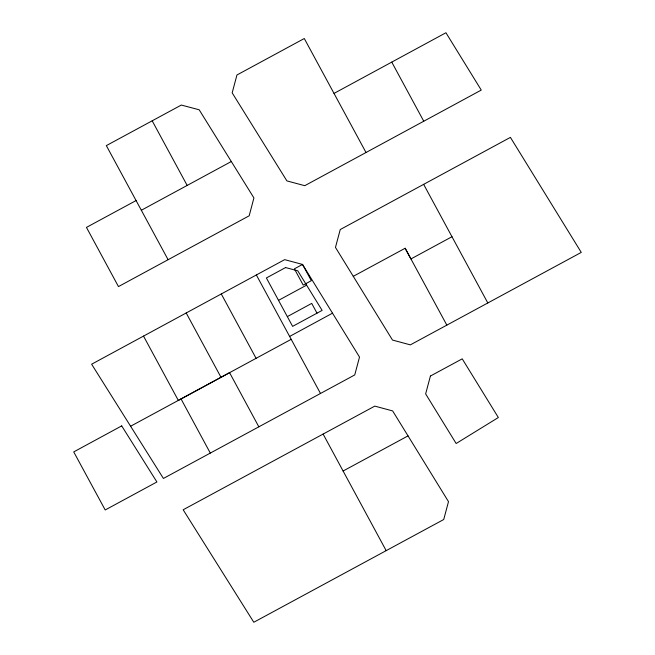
<?xml version="1.0" encoding="UTF-8"?>
<svg xmlns="http://www.w3.org/2000/svg" width="655" height="655" viewBox="0 0 655 655"><rect width="100%" height="100%" fill="white"/><g stroke="black" fill="none" stroke-linecap="round" stroke-linejoin="round"><path stroke-width="0.98" d="M334.025 93.403L445.94 32.75L481.261 90.079L304.772 185.684L286.906 180.911L232.173 92.854L236.946 74.989L304.288 38.522L366.022 152.509M141.333 210.255L231.313 161.523M256.359 274.961L91.626 364.213L163.414 478.453L354.74 374.938L359.513 357.073L302.52 264.423L284.655 259.65L256.359 274.961L320.491 393.467M423.646 184.35L510.409 137.378L581.272 252.404L410.366 344.866L392.501 340.06L335.466 247.41L340.24 229.545L423.646 184.35L487.811 302.962M278.522 300.358L306.589 285.154M287.324 316.619L311.723 303.404L317.004 313.164M451.975 236.725L410.922 258.954L405.15 248.261L353.258 276.336M289.649 336.433L332.511 313.172M291.205 339.315L178.324 400.418L143.519 336.097M130.607 426.233L229.577 372.67L258.84 426.823M136.084 200.553L86.452 227.4L118.465 286.587L249.187 215.79L253.919 197.925L199.177 109.786L181.32 105.054L106.339 145.615L168.098 259.699M343.097 471.019L408.032 435.886L448.495 501.648L443.722 519.513L253.804 622.25L183.163 509.778L374.783 406.116L392.648 410.922L408.032 435.886M405.15 248.261L446.833 325.117M391.755 62.102L423.752 121.216M323.111 434.068L386.172 550.642M152.189 120.815L187.166 185.43M221.292 293.972L256.097 358.326M186.2 312.984L221.005 377.305M181.05 398.936L210.304 453.088M430.409 376.044L425.644 393.909L456.15 443.509L498.349 417.522L462.225 358.842L430.409 376.044M285.588 267.559L266.389 277.957L292.613 326.37L322.121 310.396L297.763 270.81L285.588 267.559M302.52 264.423L294.39 268.828L303.191 285.089L311.33 280.684L302.52 264.423M121.699 425.897L73.728 451.901L105.201 509.967L156.905 481.974L121.699 425.897"/></g></svg>
